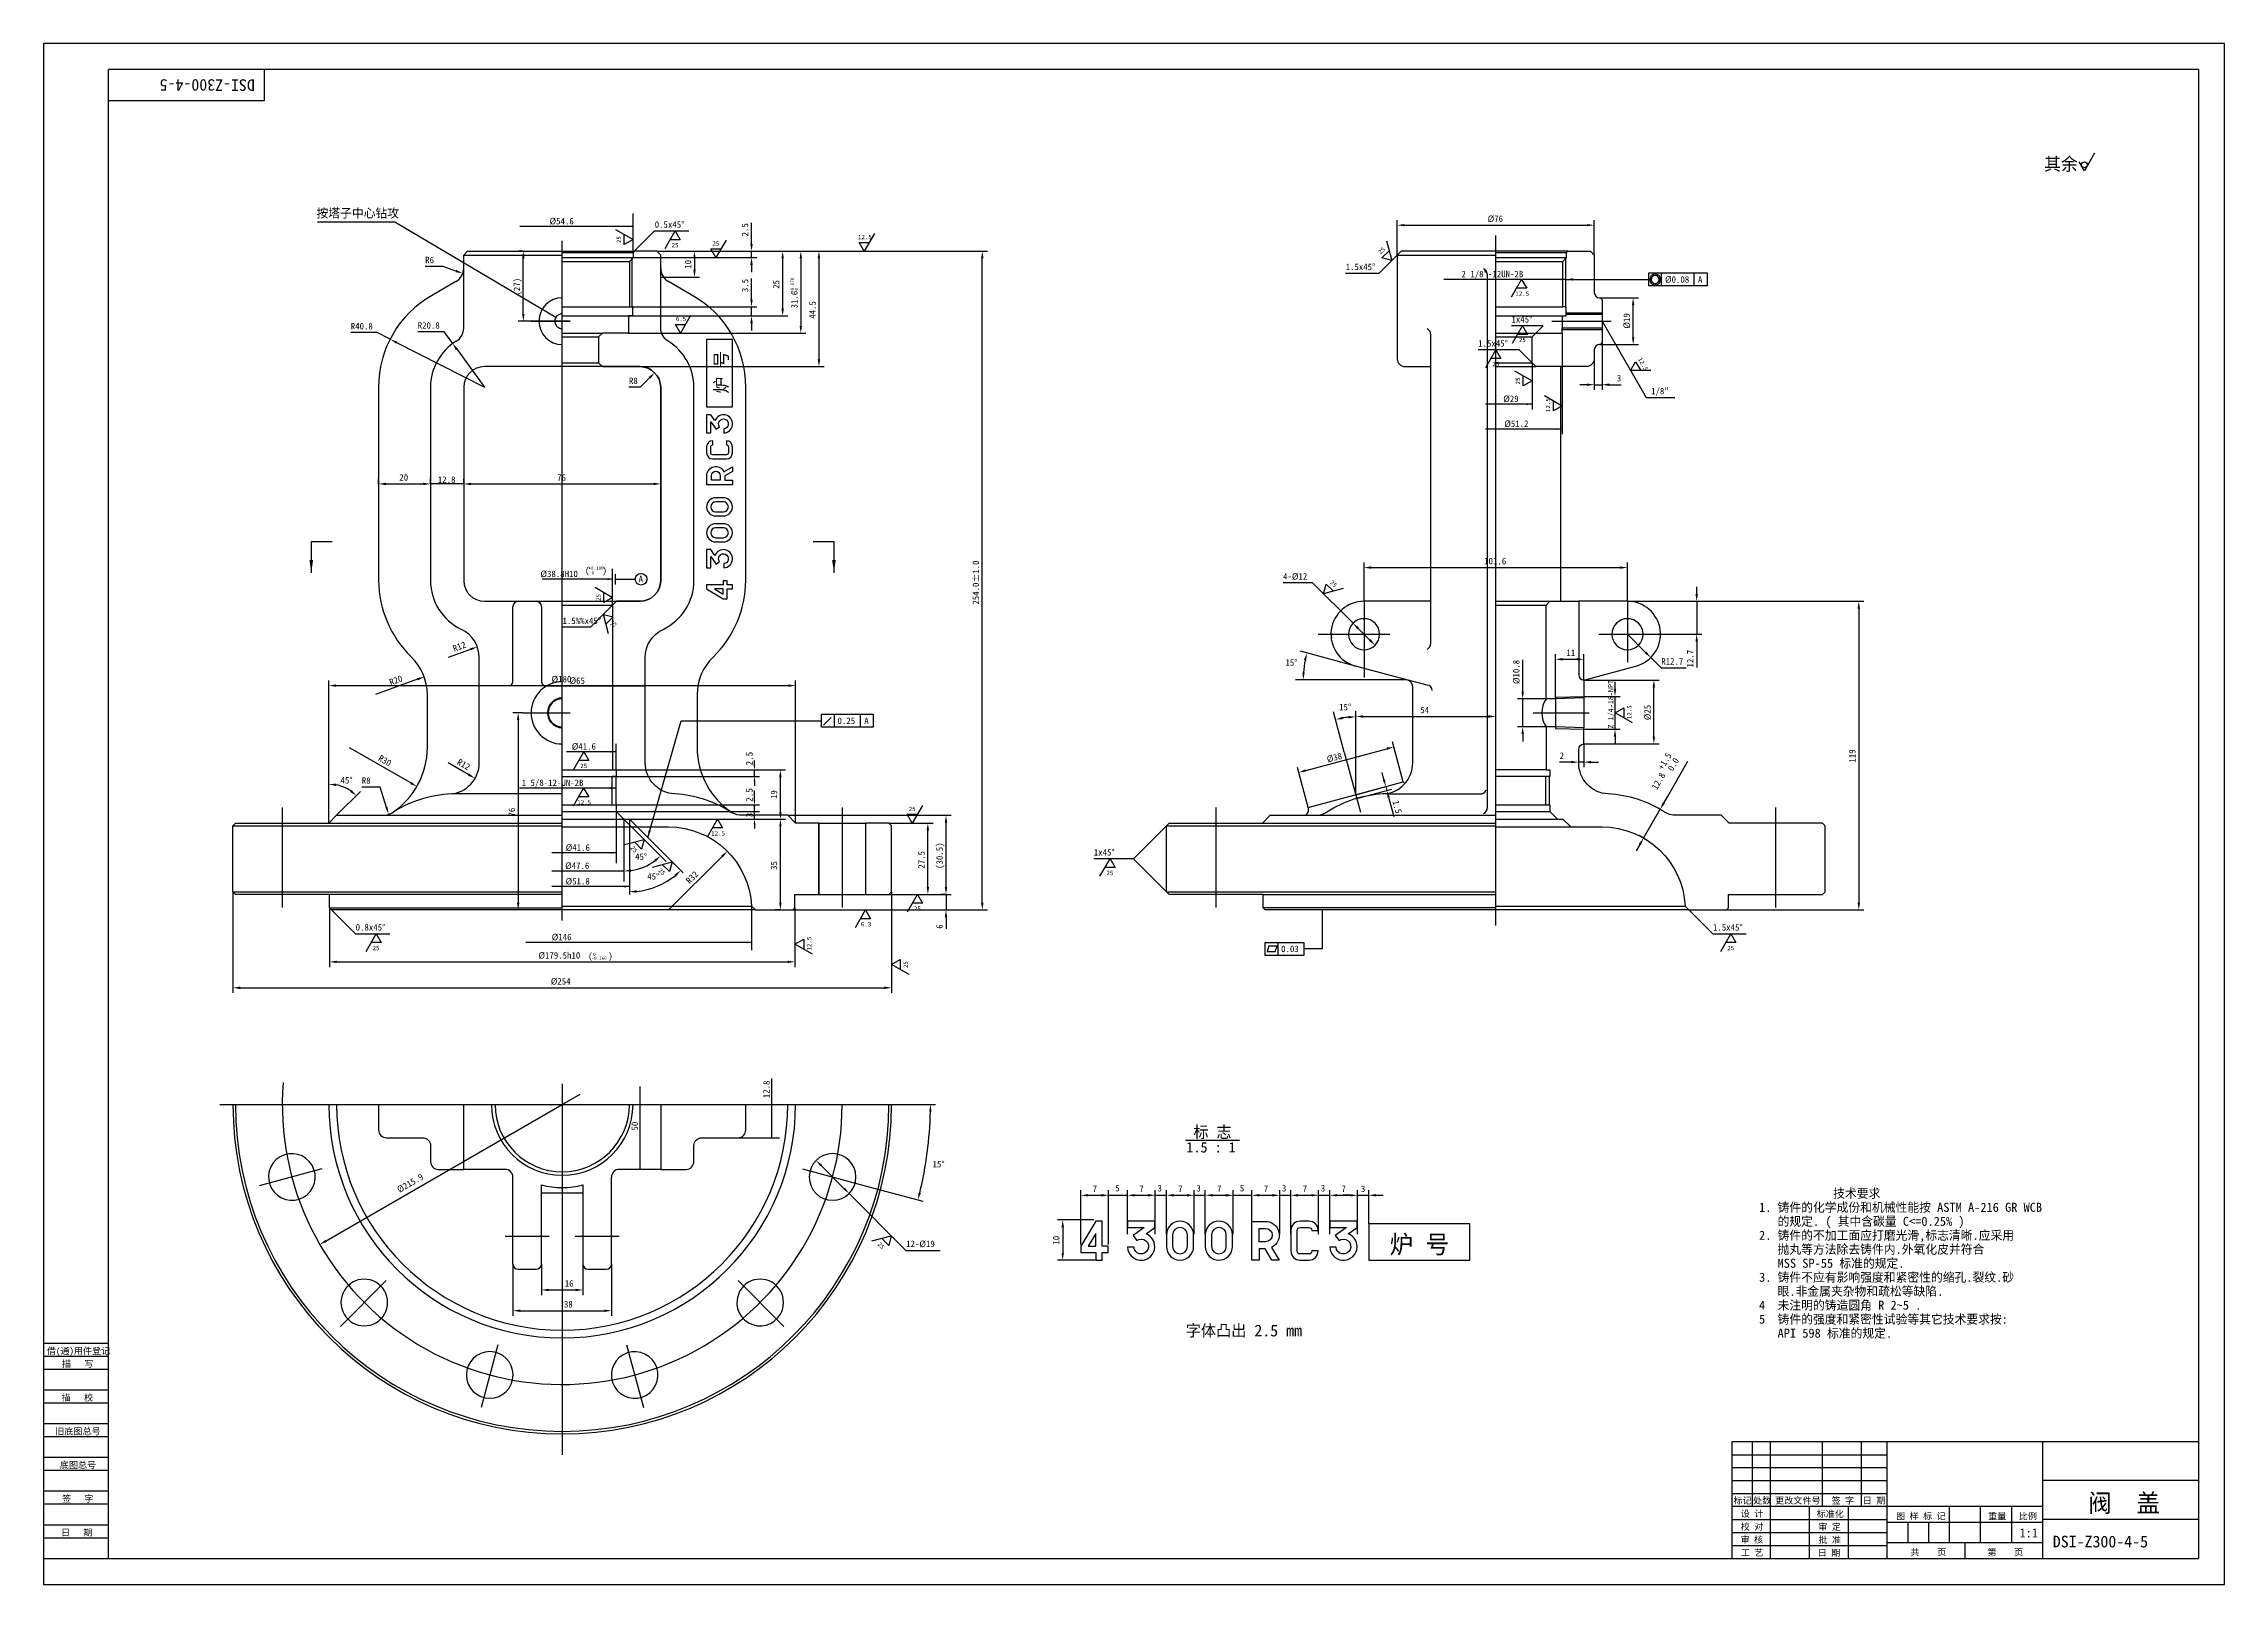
# Model space of a CAD drawing. Header units: metres. Extents: x 0 to 841, y 0 to 594.
import ezdxf

# ---------------------------------------------------------------- set-up
doc = ezdxf.new("R2010")
doc.units = ezdxf.units.M
for name, color, linetype in [('C', 6, 'Continuous'), ('D', 1, 'Continuous'), ('E', 2, 'Continuous'), ('FL', 5, 'Continuous'), ('T', 7, 'Continuous'), ('TL', 4, 'Continuous')]:
    doc.layers.add(name, color=color, linetype=linetype)

# ---------------------------------------------------------------- blocks, each defined once
blk = doc.blocks.new('MZ4')
blk.add_lwpolyline([(0, 3.6), (0, 2), (3.84, 2), (3.84, 0), (5.44, 0), (5.44, 2), (7, 2), (7, 3.6), (5.44, 3.6), (5.44, 10), (3.84, 10), (0, 3.6)])
blk.add_lwpolyline([(3.84, 3.6), (3.84, 6.89), (1.86, 3.6)], close=True)
blk = doc.blocks.new('MZ3')
blk.add_lwpolyline([(4.3, 8.4), (1.42, 6.3), (2.38, 5.03, -3.81), (1.61, 3.33), (0, 3.33, 1.85), (4.76, 6.76), (7, 8.4), (7, 10), (0, 10), (0, 8.4)], format="xyb", close=True)
blk = doc.blocks.new('MZ0')
at = {"linetype": 'CONTINUOUS'}
for points in [[(7, 6.5, 0.41), (3.5, 10, 0.41), (0, 6.5), (0, 3.5, 0.41), (3.5, 0, 0.41), (7, 3.5)], [(5.4, 6.5, 0.41), (3.5, 8.4, 0.41), (1.6, 6.5), (1.6, 3.5, 0.41), (3.5, 1.6, 0.41), (5.4, 3.5)]]:
    blk.add_lwpolyline(points, format="xyb", close=True, dxfattribs=at)
blk = doc.blocks.new('MZR')
at = {"linetype": 'CONTINUOUS'}
blk.add_lwpolyline([(3.5, 9.94, -0.8), (5.04, 3.29), (6.98, 0), (5.11, 0), (3.4, 2.94), (1.81, 2.94), (1.81, 0), (0, 0), (0, 9.94), (3.5, 9.94)], format="xyb", dxfattribs=at)
blk.add_lwpolyline([(1.84, 4.74), (1.84, 8.14), (3.51, 8.14, -1), (3.51, 4.74)], format="xyb", close=True, dxfattribs=at)
blk = doc.blocks.new('MZC')
blk.add_lwpolyline([(5.4, 7.64), (7, 7.64, 0.41), (4.64, 10), (2.36, 10, 0.41), (0, 7.64), (0, 2.36, 0.41), (2.36, 0), (4.64, 0, 0.41), (7, 2.36), (5.4, 2.36, -0.41), (4.64, 1.6), (2.36, 1.6, -0.41), (1.6, 2.36), (1.6, 7.64, -0.41), (2.36, 8.4), (4.64, 8.4, -0.41)], format="xyb", close=True)
blk = doc.blocks.new('PIC7')
blk.add_lwpolyline([(3.68, 3.61), (-4.74, -4.69)])
blk = doc.blocks.new('PIC6')
blk.add_lwpolyline([(6.01, 0, 1), (-6.01, 0, 1)], format="xyb", close=True)
blk.add_lwpolyline([(-4.36, 0, 1), (4.36, 0, 1), (-4.36, 0, 1)], format="xyb")
blk = doc.blocks.new('PIC20')
blk.add_lwpolyline([(-4.98, -3.04), (4.02, -3.04), (6.02, 2.96), (-2.98, 2.96)], close=True)
blk = doc.blocks.new('TUKUN1')
at = {"layer": 'FL'}
for p, q in [((841, 594), (0, 594)), ((0, 594), (0, 0)), ((841, 0), (841, 594)), ((0, 83), (25, 83)), ((0, 75), (25, 75)), ((0, 70), (25, 70)), ((0, 62), (25, 62)), ((0, 57), (25, 57)), ((659, 30), (659, 55)), ((666, 10), (666, 55)), ((686, 30), (686, 55)), ((701, 30), (701, 55)), ((0, 49), (25, 49)), ((0, 44), (25, 44)), ((651, 50), (711, 50)), ((651, 45), (711, 45)), ((0, 36), (25, 36)), ((651, 40), (711, 40)), ((651, 35), (711, 35)), ((0, 31), (25, 31)), ((696, 10), (696, 30)), ((0, 23), (25, 23)), ((0, 18), (25, 18)), ((651, 25), (711, 25)), ((651, 20), (711, 20)), ((651, 15), (711, 15)), ((0, 0), (841, 0))]:
    blk.add_line(p, q, dxfattribs=at)
at = {"layer": 'TL'}
for p, q in [((831, 584), (25, 584)), ((25, 10), (25, 584)), ((85, 584), (85, 572)), ((831, 584), (831, 10)), ((85, 572), (25, 572)), ((0, 93), (25, 93)), ((0, 88), (25, 88)), ((831, 55), (651, 55)), ((651, 55), (651, 10)), ((711, 10), (711, 55)), ((771, 10), (771, 55)), ((831, 40), (771, 40)), ((771, 30), (651, 30)), ((681, 10), (681, 30)), ((735, 16), (735, 30)), ((747, 16), (747, 30)), ((759, 16), (759, 30)), ((711, 24), (771, 24)), ((719, 16), (719, 24)), ((727, 16), (727, 24)), ((831, 25), (771, 25)), ((0, 10), (831, 10)), ((771, 16), (711, 16)), ((741, 10), (741, 16))]:
    blk.add_line(p, q, dxfattribs=at)
at = {"layer": 'T'}
for s, p in [('借(通)用件登记', (1.26, 88.76)), ('描   写', (7.09, 83.76)), ('描   校', (6.98, 70.76)), ('旧底图总号', (4.52, 57.76)), ('底图总号', (6.25, 44.76)), ('签   字', (7.1, 31.76)), ('标记', (651.71, 31.07)), ('处数', (659.22, 31.07)), ('更改文件号', (667.75, 31.07)), ('签 字', (689.53, 31.07)), ('日 期', (701.57, 31.07)), ('设 计', (654.5, 25.99)), ('标准化', (683.77, 25.93)), ('图 样 标 记', (714.4, 25.04)), ('重量', (749.88, 25.04)), ('比例', (761.7, 25.04)), ('日   期', (6.72, 18.76)), ('校 对', (654.48, 20.99)), ('审 核', (654.41, 15.99)), ('批 准', (684.46, 15.93)), ('审 定', (684.39, 20.93)), ('工 艺', (654.52, 10.99)), ('日 期', (684.18, 10.93)), ('共    页', (719.91, 11.13)), ('第    页', (749.62, 11.13))]:
    blk.add_text(s, height=2.5, dxfattribs=at).set_placement(p)

msp = doc.modelspace()

# ---------------------------------------------------------------- linework, layer by layer
at = {"layer": 'C'}
for points in [[(200, 256), (200, 518)], [(560, 254), (560, 520)], [(188, 487), (203, 487)], [(581.6, 487), (604.5, 487)], [(509.2, 379), (509.2, 349.6)], [(610.8, 379), (610.8, 355.6)], [(491.5, 366.3), (519.2, 366.3)], [(599.8, 366.3), (627.5, 366.3)], [(185, 336), (203, 336)], [(574.4, 336), (596, 336)], [(501.6, 320.87), (507.81, 297.69)], [(92.05, 299.5), (92.05, 261)], [(307.95, 299.5), (307.95, 261)], [(452.05, 299.5), (452.05, 261)], [(667.95, 299.5), (667.95, 261)], [(200, 193), (200, 50)], [(68, 185), (332, 185)], [(107.32, 160.17), (83.17, 153.7)], [(292.68, 160.17), (316.83, 153.7)], [(178, 134.2), (195, 134.2)], [(205, 134.2), (222, 134.2)], [(132.15, 117.15), (114.48, 99.48)], [(267.85, 117.15), (285.52, 99.48)], [(175.17, 92.32), (168.7, 68.17)], [(224.83, 92.32), (231.3, 68.17)]]:
    msp.add_lwpolyline(points, dxfattribs=at)
msp.add_lwpolyline([(92.38, 193.47, 1.04), (307.95, 185, 1.04)], format="xyb", dxfattribs=at)
at = {"layer": 'D'}
for p, q in [((787, 545), (785.05, 548.38)), ((790.9, 551.76), (787, 545)), ((135.44, 525.18), (105.6, 525.18)), ((197.54, 488.45), (135.44, 525.18)), ((135.44, 525.18), (135.44, 525.18)), ((227.3, 523.5), (183.62, 523.5)), ((220.54, 522.4), (227.3, 518.5)), ((227.3, 513.5), (227.3, 528.5)), ((227.8, 514), (235.58, 521.78)), ((235.58, 521.78), (235.58, 521.78)), ((235.58, 521.78), (248.88, 521.78)), ((239.68, 515.02), (243.58, 521.78)), ((243.58, 521.78), (245.53, 518.4)), ((273, 519.6), (273, 524.93)), ((522, 512.5), (522, 526)), ((524.8, 524), (595.2, 524)), ((598, 512.5), (598, 526)), ((185, 514), (183, 514)), ((223.92, 516.55), (223.92, 520.45)), ((227.3, 518.5), (223.92, 516.55)), ((236.5, 514), (364, 514)), ((245.53, 518.4), (241.63, 518.4)), ((259.3, 511.5), (257.35, 514.88)), ((257.35, 514.88), (261.25, 514.88)), ((263.2, 518.26), (259.3, 511.5)), ((273, 516.8), (273, 519.6)), ((273, 511.5), (273, 514)), ((316.5, 514), (314.55, 517.38)), ((314.55, 517.38), (318.45, 517.38)), ((320.4, 520.76), (316.5, 514)), ((516.11, 511.39), (518.87, 514.15)), ((517.86, 517.92), (519.88, 510.38)), ((151.3, 508.08), (147.16, 508.08)), ((154.1, 508.08), (151.3, 508.08)), ((159, 506.34), (154.1, 508.08)), ((185, 489.8), (185, 511.2)), ((227.3, 511.5), (275, 511.5)), ((251, 511.2), (251, 506.8)), ((273, 508.7), (273, 505.9)), ((285, 511.2), (285, 491.8)), ((292, 511.2), (292, 485.2)), ((299, 511.2), (299, 472.3)), ((362, 262.8), (362, 511.2)), ((514.93, 505.43), (502.1, 505.43)), ((522, 512.5), (514.93, 505.43)), ((514.93, 505.43), (514.93, 505.43)), ((519.88, 510.38), (516.11, 511.39)), ((618.99, 500.58), (618.99, 505.58)), ((618.99, 505.58), (641.49, 505.58)), ((623.99, 500.58), (623.99, 505.58)), ((636.49, 500.58), (636.49, 505.58)), ((641.49, 505.58), (641.49, 500.58)), ((238, 504), (253, 504)), ((273, 498.1), (273, 503.43)), ((273, 495.3), (273, 498.1)), ((586.99, 503.08), (540.01, 503.08)), ((566.08, 496.32), (569.99, 503.08)), ((571.94, 499.7), (568.04, 499.7)), ((569.99, 503.08), (571.94, 499.7)), ((586.99, 503.08), (589.49, 503.08)), ((589.49, 503.08), (618.99, 503.08)), ((641.49, 500.58), (618.99, 500.58)), ((227.1, 492.5), (275, 492.5)), ((227.1, 489), (287, 489)), ((249.5, 489.16), (245.6, 482.4)), ((273, 489), (273, 492.5)), ((600, 496), (615, 496)), ((613, 480.8), (613, 493.2)), ((128.66, 482.57), (118.45, 482.57)), ((133.65, 480.02), (128.66, 482.57)), ((154.48, 482.86), (144.27, 482.86)), ((157.77, 478.33), (154.48, 482.86)), ((203, 487), (183, 487)), ((225.6, 482.4), (294, 482.4)), ((245.6, 482.4), (243.65, 485.78)), ((243.65, 485.78), (247.55, 485.78)), ((273, 486.2), (273, 483.4)), ((575.33, 485.23), (566.07, 485.23)), ((566.43, 478.47), (570.33, 485.23)), ((572.28, 481.85), (568.38, 481.85)), ((570.33, 485.23), (572.28, 481.85)), ((578.33, 485.23), (575.33, 485.23)), ((575.5, 482.4), (578.33, 485.23)), ((585.6, 482.4), (585.6, 443.4)), ((601, 487), (618, 457.56)), ((136.14, 478.75), (170, 461.5)), ((159.42, 476.06), (170, 461.5)), ((566.05, 475.95), (553.22, 475.95)), ((556.15, 469.19), (560.05, 475.95)), ((562, 472.57), (558.1, 472.57)), ((560.05, 475.95), (562, 472.57)), ((569.05, 475.95), (566.05, 475.95)), ((574, 471), (569.05, 475.95)), ((574, 471), (574, 453)), ((598, 472.5), (598, 460.5)), ((600, 478), (615, 478)), ((601, 479), (601, 460.5)), ((612, 467.95), (613.95, 471.33)), ((613.95, 471.33), (615.9, 467.95)), ((230, 469.5), (301, 469.5)), ((233.68, 465.18), (230, 461.5)), ((567.24, 467.9), (574, 464)), ((570.62, 462.05), (570.62, 465.95)), ((574, 464), (570.62, 462.05)), ((619.81, 467.95), (612, 467.95)), ((230, 461.5), (225.74, 461.5)), ((574, 455), (556, 455)), ((578.84, 458.3), (585.6, 454.4)), ((582.22, 452.45), (582.22, 456.35)), ((585.6, 454.4), (582.22, 452.45)), ((595.2, 462.5), (592.4, 462.5)), ((598, 462.5), (601, 462.5)), ((603.8, 462.5), (606.6, 462.5)), ((606.6, 462.5), (608.36, 462.5)), ((618, 457.56), (618, 457.56)), ((618, 457.56), (629.08, 457.56)), ((585.6, 445.4), (556, 445.4)), ((129.2, 424.25), (129.2, 426.25)), ((132, 424.25), (146.4, 424.25)), ((149.2, 424.25), (149.2, 426.25)), ((162, 424.25), (149.2, 424.25)), ((162, 424.25), (162, 426.25)), ((164.8, 424.25), (235.2, 424.25)), ((238, 424.25), (238, 426.25)), ((103.22, 402), (103.22, 390)), ((304.78, 402), (304.78, 390)), ((219.4, 387.5), (192.24, 387.5)), ((219.4, 377.5), (219.4, 391.5)), ((509.2, 379), (509.2, 394)), ((512, 392), (608, 392)), ((610.8, 379), (610.8, 394)), ((212.64, 384.4), (219.4, 380.5)), ((216.02, 378.55), (216.02, 382.45)), ((219.4, 380.5), (216.02, 378.55)), ((489.4, 386.1), (478, 386.1)), ((504.96, 370.54), (489.4, 386.1)), ((493.64, 381.86), (494.65, 385.63)), ((501.18, 383.88), (493.64, 381.86)), ((494.65, 385.63), (497.41, 382.87)), ((610.8, 379), (702, 379)), ((637.5, 381.8), (637.5, 384.6)), ((637.5, 379), (637.5, 366.3)), ((219.4, 377.5), (210.91, 369.01)), ((217.88, 366.42), (215.86, 373.96)), ((215.86, 373.96), (219.63, 372.95)), ((219.63, 372.95), (216.87, 370.19)), ((700, 376.2), (700, 262.8)), ((210.91, 369.01), (200.11, 369.01)), ((210.91, 369.01), (210.91, 369.01)), ((506.94, 368.56), (511.46, 364.04)), ((617.8, 359.3), (610.8, 366.3)), ((626.5, 366.3), (639.5, 366.3)), ((637.5, 363.5), (637.5, 360.7)), ((164.65, 360.48), (156, 357.34)), ((505.91, 354.03), (484.66, 359.73)), ((570.4, 347), (570.4, 356.49)), ((583, 342.01), (583, 358.65)), ((585.8, 356.65), (591.2, 356.65)), ((594, 348.65), (594, 358.65)), ((619.78, 357.32), (623.74, 353.36)), ((623.74, 353.36), (633.47, 353.36)), ((637.5, 360.7), (637.5, 353.47)), ((110, 293.5), (110, 348.5)), ((112.8, 346.5), (287.2, 346.5)), ((144.16, 348.92), (128, 343.04)), ((232, 346.34), (193, 346.34)), ((290, 293.5), (290, 348.5)), ((525.78, 348.71), (482.78, 348.71)), ((570.4, 344.2), (570.4, 347)), ((594, 348.65), (623, 348.65)), ((606, 345.15), (606, 347.95)), ((621, 326.8), (621, 345.85)), ((506, 304.45), (506, 336.6)), ((560, 334.6), (560, 336.6)), ((579.4, 341.4), (568.4, 341.4)), ((570.4, 330.6), (570.4, 341.4)), ((594, 342.35), (608, 342.35)), ((606, 329.65), (606, 342.35)), ((606, 336), (609.38, 337.95)), ((609.38, 337.95), (609.38, 334.05)), ((185, 336), (181, 336)), ((183, 333.2), (183, 262.8)), ((232.97, 287.93), (245.91, 332.93)), ((245.91, 332.93), (299.97, 332.93)), ((299.97, 330.43), (299.97, 335.43)), ((299.97, 335.43), (319.97, 335.43)), ((319.97, 330.43), (299.97, 330.43)), ((304.97, 330.43), (304.97, 335.43)), ((314.97, 330.43), (314.97, 335.43)), ((319.97, 335.43), (319.97, 330.43)), ((501.6, 320.87), (497.46, 336.33)), ((508.8, 334.6), (557.2, 334.6)), ((579.4, 330.6), (568.4, 330.6)), ((594, 329.65), (608, 329.65)), ((612.76, 332.1), (606, 336)), ((141.56, 308.96), (118, 322.56)), ((220.8, 321), (201.66, 321)), ((204.42, 314.24), (208.32, 321)), ((208.32, 321), (210.27, 317.62)), ((220.8, 314), (220.8, 324)), ((486.73, 313.78), (518.02, 322.17)), ((524.35, 309.37), (520.21, 324.82)), ((570.4, 327.8), (570.4, 325)), ((594, 324), (594, 315)), ((594, 324), (623, 324)), ((606, 326.85), (606, 324.05)), ((163.97, 312.12), (156, 316.72)), ((210.27, 317.62), (206.37, 317.62)), ((220.8, 314), (286.13, 314)), ((220.8, 314), (276.13, 314)), ((220.8, 311.5), (276.13, 311.5)), ((220.8, 311.5), (276.13, 311.5)), ((274.13, 317.6), (274.13, 317.69)), ((274.13, 315.8), (274.13, 317.6)), ((274.13, 311.5), (274.13, 314)), ((284.13, 297.8), (284.13, 311.2)), ((487.65, 299.53), (483.51, 314.99)), ((516.87, 310.26), (516.14, 312.96)), ((586.4, 317), (584.64, 317)), ((589.2, 317), (586.4, 317)), ((592, 317), (592, 319)), ((594, 317), (592, 317)), ((596.8, 317), (599.6, 317)), ((626.2, 303.65), (634.1, 317.33)), ((113, 296.5), (122.19, 305.69)), ((126.96, 307.39), (122.7, 307.39)), ((129.76, 307.39), (126.96, 307.39)), ((132.22, 299.56), (129.76, 307.39)), ((220.64, 306.97), (183.49, 306.97)), ((204.35, 300.21), (208.25, 306.97)), ((210.21, 303.59), (206.3, 303.59)), ((208.25, 306.97), (210.21, 303.59)), ((274.13, 309.7), (274.13, 307.9)), ((274.13, 304.1), (274.13, 306.07)), ((274.13, 302.3), (274.13, 305.6)), ((274.13, 302.3), (274.13, 304.1)), ((506, 304.45), (519.52, 308.07)), ((506.39, 303), (519.91, 306.62)), ((517.59, 307.56), (517.98, 306.11)), ((518.7, 303.4), (519.43, 300.7)), ((624.8, 301.22), (626.2, 303.65)), ((220.8, 300.5), (276.13, 300.5)), ((220.8, 300.5), (276.13, 300.5)), ((220.8, 298), (220.8, 278)), ((220.8, 298), (276.13, 298)), ((223.8, 295), (223.8, 271)), ((223.8, 295), (240.06, 278.74)), ((225.9, 295), (225.9, 266)), ((225.9, 295), (286.13, 295)), ((225.9, 295), (286.13, 295)), ((225.9, 295), (276.13, 295)), ((256, 288.24), (259.9, 295)), ((259.9, 295), (261.85, 291.62)), ((274.13, 295), (274.13, 300.5)), ((274.13, 295), (274.13, 298)), ((287, 296.5), (350, 296.5)), ((335, 293.5), (333.05, 296.88)), ((333.05, 296.88), (336.95, 296.88)), ((338.9, 300.26), (335, 293.5)), ((519.43, 300.7), (520.68, 296.01)), ((617, 287.71), (623.4, 298.8)), ((623.4, 298.8), (621.67, 299.8)), ((224.04, 285.2), (231.58, 287.22)), ((230.57, 283.45), (227.81, 286.21)), ((228.9, 292), (246.58, 274.32)), ((231.58, 287.22), (230.57, 283.45)), ((261.85, 291.62), (257.95, 291.62)), ((274.13, 293.2), (274.13, 291.4)), ((284.13, 262.8), (284.13, 292.2)), ((326, 293.5), (343, 293.5)), ((341, 268.8), (341, 290.7)), ((348, 268.8), (348, 293.7)), ((420.25, 279.75), (433, 292.5)), ((617, 287.71), (615.27, 288.71)), ((220.8, 282), (196, 282)), ((234.8, 276.54), (242.34, 278.56)), ((241.32, 274.8), (238.57, 277.55)), ((261.67, 280.67), (241, 260)), ((242.34, 278.56), (241.32, 274.8)), ((414.25, 279.75), (404.99, 279.75)), ((407.35, 272.99), (411.25, 279.75)), ((411.25, 279.75), (413.2, 276.37)), ((420.25, 279.75), (414.25, 279.75)), ((434, 266), (420.25, 279.75)), ((615.6, 285.29), (614.2, 282.86)), ((223.8, 275), (196, 275)), ((348, 268.8), (348, 271.6)), ((413.2, 276.37), (409.3, 276.37)), ((73, 267), (73, 228)), ((110.25, 260.8), (110.25, 238)), ((225.9, 269), (196, 269)), ((273, 261.5), (273, 244.5)), ((289.75, 260.8), (289.75, 238)), ((326, 266), (343, 266)), ((326, 266), (350, 266)), ((327, 267), (327, 228)), ((333.1, 259.24), (337, 266)), ((338.95, 262.62), (335.05, 262.62)), ((337, 266), (338.95, 262.62)), ((348, 266), (346, 266)), ((348, 266), (348, 260)), ((111.05, 260), (120.24, 250.81)), ((183, 260), (181, 260)), ((284.13, 260), (282.13, 260)), ((288.95, 260), (364, 260)), ((313.05, 253.24), (316.95, 260)), ((318.9, 256.62), (315, 256.62)), ((316.95, 260), (318.9, 256.62)), ((348, 257.2), (348, 254.4)), ((348, 254.4), (348, 252.76)), ((493.05, 260), (493.05, 245)), ((634.5, 260), (643.69, 250.81)), ((648.95, 260), (702, 260)), ((120.24, 250.81), (120.24, 250.81)), ((120.24, 250.81), (133.55, 250.81)), ((124.34, 244.05), (128.24, 250.81)), ((130.19, 247.43), (126.29, 247.43)), ((128.24, 250.81), (130.19, 247.43)), ((273, 247.5), (186, 247.5)), ((289.75, 246.8), (293.13, 248.75)), ((296.51, 242.9), (289.75, 246.8)), ((293.13, 248.75), (293.13, 244.85)), ((471.05, 242.5), (471.05, 247.5)), ((471.05, 247.5), (486.05, 247.5)), ((476.05, 242.5), (476.05, 247.5)), ((486.05, 247.5), (486.05, 242.5)), ((493.05, 245), (486.05, 245)), ((643.69, 250.81), (643.69, 250.81)), ((643.69, 250.81), (656.52, 250.81)), ((646.79, 244.05), (650.69, 250.81)), ((652.64, 247.43), (648.74, 247.43)), ((650.69, 250.81), (652.64, 247.43)), ((113.05, 240), (286.95, 240)), ((327, 239), (330.38, 240.95)), ((333.76, 235.1), (327, 239)), ((330.38, 240.95), (330.38, 237.05)), ((486.05, 242.5), (471.05, 242.5)), ((75.8, 230), (324.2, 230)), ((280.8, 172.2), (280.8, 195)), ((200, 185), (206.93, 189)), ((230, 160), (230, 192)), ((108.94, 132.43), (200, 185)), ((332, 185), (344, 185)), ((267.8, 172.2), (283.8, 172.2)), ((308.66, 152.68), (299.89, 161.44)), ((316.83, 153.7), (339.09, 147.73)), ((400, 131), (400, 152)), ((410.71, 131), (410.71, 152)), ((418, 135), (418, 152)), ((428.71, 135), (428.71, 152)), ((433, 135), (433, 152)), ((443.71, 135), (443.71, 152)), ((448, 135), (448, 152)), ((458.71, 135), (458.71, 152)), ((466, 140), (466, 152)), ((476.71, 135), (476.71, 152)), ((481, 135), (481, 152)), ((491.71, 135), (491.71, 152)), ((496, 135), (496, 152)), ((506.71, 135), (506.71, 152)), ((506.71, 135), (506.71, 152)), ((511, 139), (511, 152)), ((310.64, 150.7), (332.56, 128.78)), ((402.8, 150), (407.91, 150)), ((410.71, 150), (418, 150)), ((420.8, 150), (425.91, 150)), ((428.71, 150), (433, 150)), ((435.8, 150), (440.91, 150)), ((443.71, 150), (448, 150)), ((450.8, 150), (455.91, 150)), ((458.71, 150), (466, 150)), ((468.8, 150), (473.91, 150)), ((476.71, 150), (481, 150)), ((483.8, 150), (488.91, 150)), ((491.71, 150), (496, 150)), ((498.8, 150), (503.91, 150)), ((503.91, 150), (501.11, 150)), ((506.71, 150), (511, 150)), ((513.8, 150), (516.6, 150)), ((405, 140.5), (391, 140.5)), ((393, 137.7), (393, 127.8)), ((319.36, 132.41), (326.9, 134.43)), ((325.89, 130.66), (323.13, 133.42)), ((326.9, 134.43), (325.89, 130.66)), ((332.56, 128.78), (345.74, 128.78)), ((181, 123.5), (181, 103.5)), ((192, 123.5), (192, 111.5)), ((208, 123.5), (208, 111.5)), ((219, 123.5), (219, 103.5)), ((405.5, 125), (391, 125)), ((194.8, 113.5), (205.2, 113.5)), ((183.8, 105.5), (216.2, 105.5))]:
    msp.add_line(p, q, dxfattribs=at)
for points in [[(103.22, 402), (111.22, 402)], [(296.78, 402), (304.78, 402)], [(220.4, 389.5), (220.4, 385.5)], [(220.4, 387.5), (228.15, 387.5)]]:
    msp.add_lwpolyline(points, dxfattribs=at)
for centre, radius in [((787, 547.25), 1.13), ((230.4, 387.5), 2.25)]:
    msp.add_circle(centre, radius, dxfattribs=at)
for centre, radius, start, end in [((525.78, 348.71), 40, 169.01, 175.99), ((506, 304.45), 30, 95.35, 99.65), ((110, 293.5), 15, 55.71, 79.29), ((223.8, 295), 20, 278.03, 306.97), ((225.9, 295), 28, 275.73, 309.27), ((200, 185), 142, 346.13, 358.87)]:
    msp.add_arc(centre, radius, start, end, dxfattribs=at)
for points in [[(225.24, 523.17), (227.3, 523.5), (225.24, 523.83)], [(524.8, 524.47), (524.8, 523.53), (522, 524)], [(595.2, 524.47), (595.2, 523.53), (598, 524)], [(184.53, 511.2), (185.47, 511.2), (185, 514)], [(250.53, 511.2), (251.47, 511.2), (251, 514)], [(272.53, 516.8), (273.47, 516.8), (273, 514)], [(284.53, 511.2), (285.47, 511.2), (285, 514)], [(291.53, 511.2), (292.47, 511.2), (292, 514)], [(298.53, 511.2), (299.47, 511.2), (299, 514)], [(361.53, 511.2), (362.47, 511.2), (362, 514)], [(159.15, 506.78), (158.84, 505.91), (161.64, 505.41)], [(250.53, 506.8), (251.47, 506.8), (251, 504)], [(272.53, 508.7), (273.47, 508.7), (273, 511.5)], [(584.93, 502.75), (586.99, 503.08), (584.93, 503.41)], [(589.79, 503.55), (589.79, 502.61), (586.99, 503.08)], [(184.53, 489.8), (185.47, 489.8), (185, 487)], [(272.53, 495.3), (273.47, 495.3), (273, 492.5)], [(272.53, 486.2), (273.47, 486.2), (273, 489)], [(284.53, 491.8), (285.47, 491.8), (285, 489)], [(612.53, 493.2), (613.47, 493.2), (613, 496)], [(135.93, 478.34), (136.35, 479.17), (133.65, 480.02)], [(291.53, 485.2), (292.47, 485.2), (292, 482.4)], [(612.53, 480.8), (613.47, 480.8), (613, 478)], [(159.04, 475.79), (159.8, 476.34), (157.77, 478.33)], [(298.53, 472.3), (299.47, 472.3), (299, 469.5)], [(234.01, 464.85), (233.35, 465.51), (235.66, 467.16)], [(595.2, 462.97), (595.2, 462.03), (598, 462.5)], [(603.8, 462.97), (603.8, 462.03), (601, 462.5)], [(571.94, 454.67), (574, 455), (571.94, 455.33)], [(583.54, 445.07), (585.6, 445.4), (583.54, 445.73)], [(132, 424.72), (132, 423.78), (129.2, 424.25)], [(146.4, 424.72), (146.4, 423.78), (149.2, 424.25)], [(164.8, 424.72), (164.8, 423.78), (162, 424.25)], [(235.2, 424.72), (235.2, 423.78), (238, 424.25)], [(103.93, 394.95), (103.22, 390), (102.51, 394.95)], [(217.34, 387.17), (219.4, 387.5), (217.34, 387.83)], [(305.49, 394.95), (304.78, 390), (304.07, 394.95)], [(512, 392.47), (512, 391.53), (509.2, 392)], [(608, 392.47), (608, 391.53), (610.8, 392)], [(637.03, 381.8), (637.97, 381.8), (637.5, 379)], [(699.53, 376.2), (700.47, 376.2), (700, 379)], [(506.61, 368.23), (507.27, 368.89), (504.96, 370.54)], [(511.13, 363.71), (511.79, 364.37), (513.44, 362.06)], [(637.03, 363.5), (637.97, 363.5), (637.5, 366.3)], [(164.8, 360.05), (164.49, 360.92), (167.28, 361.44)], [(486.06, 356.44), (486.96, 356.23), (487.14, 359.06)], [(585.8, 357.12), (585.8, 356.18), (583, 356.65)], [(591.2, 357.12), (591.2, 356.18), (594, 356.65)], [(617.47, 358.97), (618.13, 359.63), (619.78, 357.32)], [(112.8, 346.97), (112.8, 346.03), (110, 346.5)], [(144.32, 348.48), (144, 349.36), (146.79, 349.88)], [(229.94, 346.01), (232, 346.34), (229.94, 346.66)], [(287.2, 346.97), (287.2, 346.03), (290, 346.5)], [(486.34, 351.49), (485.41, 351.52), (485.78, 348.71)], [(605.53, 345.15), (606.47, 345.15), (606, 342.35)], [(620.53, 345.85), (621.47, 345.85), (621, 348.65)], [(569.93, 344.2), (570.87, 344.2), (570.4, 341.4)], [(182.53, 333.2), (183.47, 333.2), (183, 336)], [(501.07, 333.57), (500.87, 334.48), (498.24, 333.43)], [(503.18, 334.79), (503.22, 333.85), (506, 334.45)], [(508.8, 335.07), (508.8, 334.13), (506, 334.6)], [(557.2, 335.07), (557.2, 334.13), (560, 334.6)], [(569.93, 327.8), (570.87, 327.8), (570.4, 330.6)], [(605.53, 326.85), (606.47, 326.85), (606, 329.65)], [(218.74, 320.67), (220.8, 321), (218.74, 321.33)], [(517.9, 322.62), (518.15, 321.72), (520.73, 322.89)], [(620.53, 326.8), (621.47, 326.8), (621, 324)], [(163.73, 311.72), (164.2, 312.52), (166.39, 310.72)], [(273.83, 315.8), (274.43, 315.8), (274.13, 314)], [(273.83, 309.7), (274.43, 309.7), (274.13, 311.5)], [(273.83, 309.7), (274.43, 309.7), (274.13, 311.5)], [(283.67, 311.2), (284.6, 311.2), (284.13, 314)], [(486.61, 314.23), (486.85, 313.33), (484.02, 313.06)], [(589.2, 317.47), (589.2, 316.53), (592, 317)], [(596.8, 317.47), (596.8, 316.53), (594, 317)], [(112.74, 307.77), (112.83, 308.7), (110, 308.5)], [(118.75, 306.25), (118.15, 305.53), (120.61, 304.11)], [(141.32, 308.56), (141.79, 309.37), (143.98, 307.56)], [(218.58, 306.64), (220.64, 306.97), (218.58, 307.3)], [(517.32, 310.38), (516.42, 310.14), (517.59, 307.56)], [(519.15, 303.52), (518.25, 303.28), (517.98, 306.11)], [(132.66, 299.7), (131.77, 299.42), (133.05, 296.89)], [(273.83, 302.3), (274.43, 302.3), (274.13, 300.5)], [(273.83, 302.3), (274.43, 302.3), (274.13, 300.5)], [(273.83, 293.2), (274.43, 293.2), (274.13, 295)], [(283.67, 297.8), (284.6, 297.8), (284.13, 295)], [(283.67, 292.2), (284.6, 292.2), (284.13, 295)], [(347.53, 293.7), (348.47, 293.7), (348, 296.5)], [(624.4, 301.46), (625.2, 300.99), (623.4, 298.8)], [(233.3, 290.75), (234.19, 290.49), (232.97, 287.93)], [(340.53, 290.7), (341.47, 290.7), (341, 293.5)], [(615.2, 285.52), (616, 285.05), (617, 287.71)], [(218.74, 281.67), (220.8, 282), (218.74, 282.33)], [(235.52, 279.37), (236.13, 278.67), (237.94, 280.86)], [(262, 280.34), (261.34, 281), (263.65, 282.65)], [(221.74, 274.67), (223.8, 275), (221.74, 275.33)], [(226.63, 274.73), (226.56, 275.66), (223.8, 275)], [(223.84, 268.67), (225.9, 269), (223.84, 269.33)], [(243.31, 273.67), (243.94, 272.98), (245.7, 275.2)], [(182.53, 262.8), (183.47, 262.8), (183, 260)], [(228.72, 266.67), (228.67, 267.61), (225.9, 267)], [(283.67, 262.8), (284.6, 262.8), (284.13, 260)], [(340.53, 268.8), (341.47, 268.8), (341, 266)], [(347.53, 268.8), (348.47, 268.8), (348, 266)], [(347.53, 268.8), (348.47, 268.8), (348, 266)], [(361.53, 262.8), (362.47, 262.8), (362, 260)], [(699.53, 262.8), (700.47, 262.8), (700, 260)], [(347.53, 257.2), (348.47, 257.2), (348, 260)], [(493.05, 260), (493.05, 260), (493.05, 260)], [(270.94, 247.17), (273, 247.5), (270.94, 247.83)], [(113.05, 240.47), (113.05, 239.53), (110.25, 240)], [(286.95, 240.47), (286.95, 239.53), (289.75, 240)], [(75.8, 230.47), (75.8, 229.53), (73, 230)], [(324.2, 230.47), (324.2, 229.53), (327, 230)], [(341.51, 182.2), (342.44, 182.2), (342, 185)], [(280.47, 174.26), (280.8, 172.2), (281.13, 174.26)], [(229.67, 162.06), (230, 160), (230.33, 162.06)], [(299.56, 161.11), (300.22, 161.77), (297.91, 163.42)], [(308.33, 152.35), (308.99, 153.01), (310.64, 150.7)], [(338.31, 150.84), (337.41, 151.08), (337.16, 148.25)], [(402.8, 150.47), (402.8, 149.53), (400, 150)], [(407.91, 150.47), (407.91, 149.53), (410.71, 150)], [(420.8, 150.47), (420.8, 149.53), (418, 150)], [(425.91, 150.47), (425.91, 149.53), (428.71, 150)], [(435.8, 150.47), (435.8, 149.53), (433, 150)], [(440.91, 150.47), (440.91, 149.53), (443.71, 150)], [(450.8, 150.47), (450.8, 149.53), (448, 150)], [(455.91, 150.47), (455.91, 149.53), (458.71, 150)], [(468.8, 150.47), (468.8, 149.53), (466, 150)], [(473.91, 150.47), (473.91, 149.53), (476.71, 150)], [(483.8, 150.47), (483.8, 149.53), (481, 150)], [(488.91, 150.47), (488.91, 149.53), (491.71, 150)], [(498.8, 150.47), (498.8, 149.53), (496, 150)], [(503.91, 150.47), (503.91, 149.53), (506.71, 150)], [(503.91, 150.47), (503.91, 149.53), (506.71, 150)], [(513.8, 150.47), (513.8, 149.53), (511, 150)], [(392.53, 137.7), (393.47, 137.7), (393, 140.5)], [(109.17, 132.02), (108.7, 132.83), (106.51, 131.03)], [(392.53, 127.8), (393.47, 127.8), (393, 125)], [(194.8, 113.97), (194.8, 113.03), (192, 113.5)], [(205.2, 113.97), (205.2, 113.03), (208, 113.5)], [(183.8, 105.97), (183.8, 105.03), (181, 105.5)], [(216.2, 105.97), (216.2, 105.03), (219, 105.5)]]:
    msp.add_solid(points, dxfattribs=at)
at = {"layer": 'E'}
for points in [[(265.66, 453.91), (265.66, 479.91), (255.66, 479.91), (255.66, 453.91)], [(511, 125), (550, 125), (550, 139), (511, 139)]]:
    msp.add_lwpolyline(points, close=True, dxfattribs=at)
at = {"layer": 'FL'}
for points in [[(226.99, 492.5), (226.99, 511.08)], [(586.99, 492.5), (586.99, 511.08)], [(587.1, 490.18), (601, 490.18)], [(585.6, 483.82), (601, 483.82)], [(583, 342.01), (594, 342.35)], [(583, 329.99), (594, 329.65)], [(220.64, 311.5), (220.64, 300.5)], [(580.64, 311.5), (580.64, 300.5)]]:
    msp.add_lwpolyline(points, dxfattribs=at)
at = {"layer": 'TL'}
for points in [[(159.13, 479.24, 0.26), (162, 484.35), (162, 512.5), (163.5, 514), (227.8, 514)], [(587.8, 514), (523.5, 514), (522, 512.5), (522, 472.5, 0.41), (525, 469.5), (535, 469.5)], [(159, 502.27, 0.27), (162, 507.46, 0.27)], [(238, 507.46, 0.27), (241, 502.27, 0.27)], [(555.33, 297.17, 0.24), (556.83, 299.47), (556.83, 504.86, 0.24), (555.33, 507.16, 0.24)], [(159, 502.27), (149.59, 496.83, 0.27), (129.2, 461.5), (129.2, 387, 0.2), (141.82, 357.5, 0.2)], [(258.18, 357.5, 0.2), (270.8, 387), (270.8, 461.5, 0.27), (250.41, 496.83), (241, 502.27)], [(200, 496, 1), (200, 478, 1)], [(200, 489.86, 1), (200, 484.14, 1)], [(535, 379), (535, 481.79, 0.24), (533.5, 484.09, 0.24)], [(159.13, 479.24, 0.26), (149.2, 461.5), (149.2, 387, 0.29), (161.12, 368.19, 0.29)], [(238, 387), (238, 461.5, 0.41), (230, 469.5), (170, 469.5, 0.41), (162, 461.5), (162, 387, 0.41), (170, 379), (230, 379, 0.41), (238, 387, 0.41)], [(183, 379, 0.41), (181, 377, 0.41)], [(192, 377, 0.41), (190, 379, 0.41)], [(533.5, 360.46, 0.24), (535, 362.76), (535, 379), (509.2, 379, 0.88), (505.91, 354.03, 0.88)], [(592, 379), (592, 350.65, 0.41), (594, 348.65), (594, 341.74), (583, 341.4), (583, 341.4), (579.4, 341.4), (579.4, 377.5), (580.9, 379), (592, 379)], [(594, 348.65), (614.09, 354.03, 0.88), (610.8, 379), (592, 379)], [(180, 346.5, 0.24), (181, 348), (181, 377)], [(192, 377), (192, 348, 0.24), (193, 346.5, 0.24)], [(515.2, 366.3, 1), (503.2, 366.3, 1), (515.2, 366.3, 1)], [(616.8, 366.3, 1), (604.8, 366.3, 1), (616.8, 366.3, 1)], [(156.63, 304.74, 0.4), (168, 316.72), (168, 357.34, 0.29), (161.12, 368.19, 0.29)], [(134.44, 297.47, 0.25), (148, 322.56), (148, 343.04, 0.2), (141.82, 357.5, 0.2)], [(258.18, 357.5, 0.2), (252, 343.04), (252, 322.56, 0.25), (265.56, 297.47, 0.25)], [(516.63, 304.74, 0.4), (528, 316.72), (528, 345.81, 0.34), (525.78, 348.71), (505.91, 354.03)], [(200, 348, 1), (200, 324, 1)], [(535.5, 344.64, 0.41), (533.5, 346.64), (525.78, 348.71)], [(200, 341.71, 1), (200, 330.29, 1)], [(200, 341.4, 1), (200, 330.6, 1)], [(579.4, 341.4, 0.3), (579.4, 330.6, 0.3)], [(200, 304.8), (159, 304.8, 0.14), (134.89, 297.76, 0.14)], [(485.85, 296.5, 0.49), (487.79, 299.02), (487.65, 299.53), (524.35, 309.37, 0.11), (525.01, 308.79, 0.11)], [(516.63, 304.74, 0.13), (494.89, 297.76, 0.13)], [(519, 304.8, 0.01), (516.63, 304.74, 0.01)], [(519, 304.8), (554.83, 304.8, 0.26), (556.33, 306.3, 0.26)], [(200, 266), (74, 266), (73, 267), (73, 292.5), (74, 293.5), (110, 293.5), (113, 296.5), (130.58, 296.5, 0.14), (134.89, 297.76, 0.14)], [(634.5, 260), (471.05, 260), (470.25, 260.8), (470.25, 266), (434, 266), (433, 267), (433, 292.5), (434, 293.5), (470, 293.5), (473, 296.5), (490.58, 296.5, 0.14), (494.89, 297.76, 0.14)], [(73, 185, 1), (327, 185, 1)], [(74, 185, 1), (326, 185, 1)], [(110, 185, 1), (290, 185, 1)], [(113, 185, 1), (287, 185, 1)], [(129.2, 185), (129.2, 175.2, 0.41), (132.2, 172.2), (146.2, 172.2, -0.41), (149.2, 169.2), (149.2, 163, 0.41), (152.2, 160), (162, 160), (162, 185)], [(172.7, 185, 1), (227.3, 185, 1)], [(174.09, 185, 1), (225.91, 185, 1)], [(238, 185), (238, 160), (247.8, 160, 0.41), (250.8, 163), (250.8, 169.2, -0.41), (253.8, 172.2), (267.8, 172.2, 0.41), (270.8, 175.2), (270.8, 185)], [(103.52, 161.56, 1), (87.93, 152.56, 1), (103.52, 161.56, 1)], [(181, 123.5), (181, 157, 0.41), (178, 160), (162, 160)], [(238, 160), (222, 160, 0.41), (219, 157, 0.41)], [(295.27, 157.06, 1), (313.27, 157.06, 1), (295.27, 157.06, 1)], [(181, 123.5, 0.41), (183, 121.5), (190, 121.5, 0.41), (192, 123.5), (192, 154.02)], [(192, 154.02, 0.13), (208, 154.02), (208, 123.5, 0.41), (210, 121.5), (217, 121.5, 0.41), (219, 123.5), (219, 157)], [(128.17, 116.46, 1), (119.17, 100.87, 1), (128.17, 116.46, 1)], [(268.54, 113.17, 1), (284.13, 104.17, 1), (268.54, 113.17, 1)], [(172.06, 89.73, 1), (172.06, 71.73, 1), (172.06, 89.73, 1)], [(223.44, 88.52, 1), (232.44, 72.93, 1), (223.44, 88.52, 1)]]:
    msp.add_lwpolyline(points, format="xyb", dxfattribs=at)
for points in [[(200, 513.5), (227.3, 513.5)], [(560, 513.5), (587.3, 513.5)], [(162, 512.5), (200, 512.5)], [(200, 511.5), (227.3, 511.5)], [(200, 510), (225.91, 510)], [(522, 512.5), (560, 512.5)], [(560, 511.5), (587.3, 511.5)], [(560, 510), (585.91, 510)], [(200, 492.5), (227.1, 492.5)], [(200, 489), (227.1, 489)], [(560, 492.5), (585.91, 492.5)], [(560, 489), (585.6, 489), (585.6, 484.4)], [(585.6, 489), (587.1, 489), (587.1, 489.6)], [(601, 489.6), (601, 484.4)], [(200, 482.4), (215.5, 482.4)], [(200, 480.9), (214, 480.9)], [(560, 482.4), (575.5, 482.4)], [(560, 480.9), (574, 480.9)], [(200, 471), (214, 471)], [(560, 471), (574, 471)], [(560, 469.5), (575.5, 469.5)], [(585, 469.5), (585, 379)], [(560, 379), (580.9, 379)], [(200, 377.5), (219.4, 377.5)], [(560, 377.5), (579.4, 377.5)], [(583, 342.01), (583, 329.99)], [(594, 341.74), (594, 330.26)], [(200, 314), (220.8, 314)], [(200, 311.5), (220.8, 311.5)], [(579.4, 314), (560, 314)], [(579.19, 311.5), (560, 311.5)], [(130.58, 296.5), (200, 296.5)], [(200, 300.5), (220.8, 300.5)], [(200, 298), (220.8, 298)], [(200, 295), (225.9, 295)], [(490.58, 296.5), (560, 296.5)], [(560, 300.5), (579.19, 300.5)], [(560, 298), (580.8, 298)], [(560, 295), (583.8, 295)], [(73, 292.5), (200, 292.5)], [(110, 293.5), (200, 293.5)], [(200, 292), (228.9, 292)], [(298.95, 293.5), (316.95, 293.5)], [(298.95, 293.5), (298.95, 266)], [(316.95, 266), (326, 266), (327, 267), (327, 292.5), (326, 293.5), (316.95, 293.5), (316.95, 266)], [(316.95, 293.5), (316.95, 266)], [(433, 292.5), (560, 292.5)], [(470, 293.5), (560, 293.5)], [(560, 292), (588.9, 292)], [(73, 267), (200, 267)], [(274.5, 260), (111.05, 260), (110.25, 260.8), (110.25, 266)], [(110.25, 260.8), (200, 260.8)], [(200, 261.5), (273, 261.5)], [(298.95, 266), (316.95, 266)], [(433, 267), (560, 267)], [(470.25, 266), (560, 266)], [(560, 260.8), (470.25, 260.8)], [(560, 261.5), (633, 261.5)], [(192, 151), (208, 151)]]:
    msp.add_lwpolyline(points, dxfattribs=at)
for points in [[(240.87, 479.24, -0.26), (238, 484.35), (238, 512.5), (236.5, 514), (227.8, 514), (227.3, 513.5), (227.3, 511.5), (225.91, 510), (225.91, 492.5), (227.1, 492.5), (227.1, 489), (225.6, 489), (225.6, 482.4), (215.5, 482.4), (214, 480.9), (214, 471), (215.5, 469.5), (230, 469.5, -0.41), (238, 461.5), (238, 387, -0.41), (230, 379), (220.9, 379), (219.4, 377.5), (219.4, 314), (220.8, 314), (220.8, 311.5), (219.19, 311.5), (219.19, 300.5), (220.8, 300.5), (220.8, 298), (223.8, 295), (225.9, 295), (228.9, 292), (241, 292.04, -0.4), (273, 261.5), (274.5, 260), (288.95, 260), (289.75, 260.8), (289.75, 266), (298.95, 266), (298.95, 293.5), (290, 293.5), (287, 296.5), (269.42, 296.5, -0.13), (265.56, 297.47, 0.13), (243.37, 304.74, -0.4), (232, 316.72), (232, 357.34, -0.29), (238.88, 368.19, 0.29), (250.8, 387), (250.8, 461.5, 0.26)], [(601, 489.6), (587.1, 489.6), (587.1, 492.5), (585.91, 492.5), (585.91, 510), (587.3, 511.5), (587.3, 513.5), (587.8, 514), (596.5, 514), (598, 512.5), (598, 498, 0.41), (600, 496, -0.41), (601, 495)], [(585.6, 482.4), (585.6, 484.4), (601, 484.4), (601, 479, -0.41), (600, 478, 0.41), (598, 476), (598, 472.5, -0.41), (595, 469.5), (575.5, 469.5), (574, 471), (574, 480.9), (575.5, 482.4)], [(649.75, 266), (686, 266), (687, 267), (687, 292.5), (686, 293.5), (650, 293.5), (647, 296.5), (629.42, 296.5, -0.14), (625.11, 297.76, 0.13), (603.37, 304.74, -0.4), (592, 316.72), (592, 322, -0.41), (594, 324), (594, 330.26), (583, 330.6), (583, 330.6), (579.4, 330.6), (579.4, 314), (580.8, 314), (580.8, 311.5), (579.19, 311.5), (579.19, 300.5), (580.8, 300.5), (580.8, 298), (583.8, 295), (585.9, 295), (588.9, 292), (601, 292.04, -0.4), (633, 261.5), (634.5, 260), (648.95, 260), (649.75, 260.8)]]:
    msp.add_lwpolyline(points, format="xyb", close=True, dxfattribs=at)

# ---------------------------------------------------------------- block references
at = {"layer": 'D', "xscale": 0.35, "yscale": 0.35, "zscale": 0.35}
for name, p in [('PIC6', (621.49, 503.08)), ('PIC7', (302.47, 332.93)), ('PIC20', (473.55, 245))]:
    msp.add_blockref(name, p, dxfattribs=at)
at = {"layer": 'TL'}
msp.add_blockref('TUKUN1', (0, 0), dxfattribs=at)
at = {"layer": 'TL', "rotation": 90}
for name, p in [('MZ3', (265.66, 443.91)), ('MZC', (265.66, 433.91)), ('MZR', (265.66, 423.91)), ('MZ0', (265.66, 411.91)), ('MZ0', (265.66, 401.91)), ('MZ3', (265.66, 391.91)), ('MZ4', (265.66, 379.91))]:
    msp.add_blockref(name, p, dxfattribs=at)
at = {"layer": 'TL', "xscale": 1.5, "yscale": 1.5, "zscale": 1.5}
for name, p in [('MZ4', (400, 125)), ('MZ3', (418, 125)), ('MZ0', (433, 125)), ('MZ0', (448, 125)), ('MZR', (466, 125)), ('MZC', (481, 125)), ('MZ3', (496, 125))]:
    msp.add_blockref(name, p, dxfattribs=at)

# ---------------------------------------------------------------- texts
at = {"layer": 'D'}
for s, height, rotation, p in [('DSI-Z300-4-5', 4.5, 180, (81.46, 580.25)), ('2.5', 2.5, 90, (271.75, 519.69)), ('25', 1.7, 90, (222.69, 517.12)), ('25', 1.7, 45, (515.65, 512.67)), ('10', 2.5, 90, (249.75, 507.21)), ('%%04027%%041', 2.5, 90, (183.75, 496.87)), ('3.5', 2.5, 90, (271.75, 498.19)), ('25', 2.5, 90, (283.75, 499.48)), ('+0.170', 1.25, 90, (289.3, 497.9)), ('31.6   ', 2.5, 90, (290.75, 491.92)), ('0', 1.25, 90, (290.9, 498.8)), ('44.5', 2.5, 90, (297.75, 487.94)), ('%%c19', 2.5, 90, (611.75, 484.14)), ('炉 号', 5, 90, (263.79, 459.11)), ('12.5', 1.7, 300, (614.78, 472.36)), ('25', 1.7, 90, (569.39, 462.62)), ('12.5', 1.7, 90, (580.99, 451.97)), ('254.0%%p1.0', 2.5, 90, (360.75, 377.71)), ('25', 1.7, 315, (495.93, 386.09)), ('25', 1.7, 90, (214.79, 379.12)), ('25', 1.7, 45, (219.35, 368.53)), ('R12', 2.5, 20, (158.36, 359.53)), ('%%c10.8', 2.5, 90, (569.15, 347.09)), ('12.7', 2.5, 90, (636.25, 353.47)), ('R20', 2.5, 20, (133.89, 346.51)), ('Z 1/4-18-NPT', 2, 90, (605.35, 329.93)), ('12.5', 1.7, 90, (612.31, 333.57)), ('%%c25', 2.5, 90, (619.75, 333.17)), ('R30', 2.5, 330, (128.78, 317.78)), ('2.5', 2.6, 90, (273.43, 315.7)), ('%%c38', 2.5, 15, (495.22, 316.82)), ('+1.5', 2.5, 60, (624.54, 313.78)), ('119', 2.5, 90, (698.75, 316.82)), ('R12', 2.5, 330, (159.19, 316.32)), ('12.8', 2.5, 60, (622.13, 306.1)), (' 0.0', 2.5, 60, (627.45, 311.81)), ('2.5', 2.6, 90, (273.43, 301.7)), ('19', 2.5, 90, (282.88, 302.77)), ('76', 2.5, 90, (181.75, 296.04)), ('3', 2.6, 90, (273.43, 295.7)), ('1.5', 2.5, 285, (520.16, 301.88)), ('25', 1.7, 315, (226.14, 283.73)), ('35', 2.5, 90, (282.88, 275.48)), ('27.5', 2.5, 90, (339.75, 275.94)), ('%%04030.5%%041', 2.5, 90, (346.75, 275.83)), ('25', 1.7, 315, (236.9, 275.08)), ('R32', 2.5, 45, (249.13, 269.9)), ('6', 2.5, 90, (346.75, 252.76)), ('12.5', 1.7, 90, (296.06, 244.37)), ('25', 1.7, 90, (333.31, 237.62)), ('12.8', 2.5, 90, (279.97, 187.43)), ('50', 2.5, 90, (229.17, 174.98)), ('%%c215.9', 2.5, 30, (137.2, 150.87)), ('25', 1.7, 315, (321.46, 130.94)), ('10', 2.5, 90, (391.75, 130.96))]:
    msp.add_text(s, height=height, rotation=rotation, dxfattribs=at).set_placement(p)
for s, height, p in [('其余', 5, (771.49, 545.11)), ('按塔子中心钻攻', 3.5, (105.23, 526.93)), ('%%c54.6', 2.5, (195.12, 524.33)), ('0.5x45%%d', 2.5, (235.67, 523.03)), ('%%c76', 2.5, (556.9, 525.25)), ('25', 1.7, (242.2, 515.47)), ('25', 1.7, (257.92, 516.11)), ('12.5', 1.7, (314.07, 518.61)), ('R6', 2.5, (147.16, 509.33)), ('1.5x45%%d', 2.5, (502.1, 506.68)), ('2 1/8%%034-12UN-2B', 2.5, (546.8, 503.91)), ('12.5', 1.7, (567.56, 496.77)), ('%%c0.08', 2.5, (625.3, 501.83)), ('A', 2.5, (637.99, 501.83)), ('6.5', 1.7, (243.82, 487.01)), ('1x45%%d', 2.5, (566.07, 486.48)), ('R40.8', 2.5, (118.45, 483.82)), ('R20.8', 2.5, (144.27, 484.11)), ('1.5x45%%d', 2.5, (553.22, 477.2)), ('25', 1.7, (568.95, 478.92)), ('25', 1.7, (558.67, 469.64)), ('R8', 2.5, (225.74, 462.75)), ('3', 2.5, (606.69, 463.75)), ('%%c29', 2.5, (562.9, 455.83)), ('  1/8%%034', 2.5, (616.52, 458.81)), ('%%c51.2', 2.5, (563.3, 446.23)), ('20', 2.5, (137.18, 425.5)), ('12.8', 2.5, (152.03, 424.65)), ('76', 2.5, (198.04, 425.5)), ('101.6', 2.5, (555.54, 393.25)), ('%%c38.8H10', 2.5, (191.61, 388.33)), ('(', 2.5, (208.8, 389.6)), ('+0.100', 1.25, (210.1, 391.2)), ('0', 1.25, (211.3, 389.4)), (')', 2.5, (215.5, 389.6)), ('A', 2.5, (229.45, 386.36)), ('4-%%c12', 2.5, (478, 387.35)), ('1.5%%x45%%d', 2.5, (200.11, 370.26)), ('15%%d', 2.5, (478.9, 354.17)), ('11', 2.5, (587.25, 357.9)), ('R12.7', 2.5, (623.83, 354.61)), ('%%c180', 2.5, (195.89, 347.75)), ('%%c65', 2.5, (202.85, 347.17)), ('15%%d', 2.5, (499.61, 336.96)), ('54', 2.5, (530.92, 335.85)), ('0.25', 2.5, (306.16, 331.68)), ('A', 2.5, (316.47, 331.68)), ('%%c41.6', 2.5, (203.68, 321.83)), ('2', 2.5, (584.64, 318.25)), ('45%%d', 2.5, (114.51, 308.78)), ('25', 1.7, (206.94, 314.69)), ('R8', 2.5, (122.7, 308.64)), ('1 5/8-12-UN-2B', 2.5, (184.38, 307.8)), ('12.5', 1.7, (205.83, 300.66)), ('25', 1.7, (333.62, 298.11)), ('12.5', 1.7, (257.47, 288.69)), ('%%c47.6', 2.5, (201.12, 275.83)), ('%%c41.6', 2.5, (201.36, 282.83)), ('45%%d', 2.5, (228.12, 279.33)), ('1x45%%d', 2.5, (404.99, 281)), ('%%c51.8', 2.5, (201.3, 269.83)), ('45%%d', 2.5, (232.79, 271.71)), ('25', 1.7, (409.87, 273.44)), ('25', 1.7, (335.62, 259.69)), ('0.8x45%%d', 2.5, (120.33, 252.06)), ('6.3', 1.7, (315.17, 253.69)), ('1.5x45%%d', 2.5, (643.78, 252.06)), ('25', 1.7, (126.87, 244.5)), ('%%c146', 2.5, (195.95, 248.33)), ('0.03', 2.5, (477.24, 243.75)), ('25', 1.7, (649.32, 244.5)), ('%%c179.5h10', 2.5, (190.83, 241.25)), ('(', 2.5, (210, 241)), ('-0.160', 1.25, (211.3, 240.8)), ('0', 1.25, (211.9, 242.3)), (')', 2.5, (217.8, 241)), ('%%c254', 2.5, (195.6, 231.25)), ('%%u 标 志 %%u', 4.5, (440.33, 172.15)), ('1.5 : 1', 4, (440.7, 166.5)), ('15%%d', 2.5, (342.81, 160.75)), ('7', 2.5, (404.52, 151.25)), ('5', 2.5, (413.31, 151.5)), ('7', 2.5, (422.52, 151.25)), ('3', 2.5, (429.56, 151.47)), ('7', 2.5, (437.52, 151.25)), ('3', 2.5, (444.56, 151.47)), ('7', 2.5, (452.52, 151.25)), ('5', 2.5, (461.31, 151.5)), ('7', 2.5, (470.52, 151.25)), ('3', 2.5, (477.56, 151.47)), ('7', 2.5, (485.52, 151.25)), ('3', 2.5, (492.56, 151.47)), ('7', 2.5, (500.52, 151.25)), ('3', 2.5, (508.02, 151.25)), ('            技术要求', 3.5, (661.55, 149.01)), ('1. 铸件的化学成份和机械性能按 ASTM A-216 GR WCB', 3.5, (661.55, 143.62)), ('炉 号', 7, (519.09, 127.61)), ('2. 铸件的不加工面应打磨光滑,标志清晰.应采用', 3.5, (661.55, 132.84)), ('   的规定. ( 其中含碳量 C<=0.25% )', 3.5, (661.55, 138.23)), ('12-%%c19', 2.5, (332.65, 130.03)), ('   抛丸等方法除去铸件内.外氧化皮并符合', 3.5, (661.55, 127.45)), ('3. 铸件不应有影响强度和紧密性的缩孔.裂纹.砂', 3.5, (661.55, 116.67)), ('   MSS SP-55 标准的规定.', 3.5, (661.55, 122.06)), ('16', 2.5, (200.98, 114.75)), ('4  未注明的铸造圆角 R 2~5 .', 3.5, (661.55, 105.89)), ('   眼.非金属夹杂物和疏松等缺陷.', 3.5, (661.55, 111.28)), ('38', 2.5, (200.68, 106.75)), ('5  铸件的强度和紧密性试验等其它技术要求按:', 3.5, (661.55, 100.5)), ('字体凸出 2.5 mm', 4.5, (440.45, 95.61)), ('   API 598 标准的规定.', 3.5, (661.55, 95.11)), ('  阀  盖  ', 7, (778.95, 27.88)), ('1:1', 3.5, (761.97, 18.08)), ('DSI-Z300-4-5', 4.5, (774.83, 14.26))]:
    msp.add_text(s, height=height, dxfattribs=at).set_placement(p)

doc.saveas('drawing.dxf')
